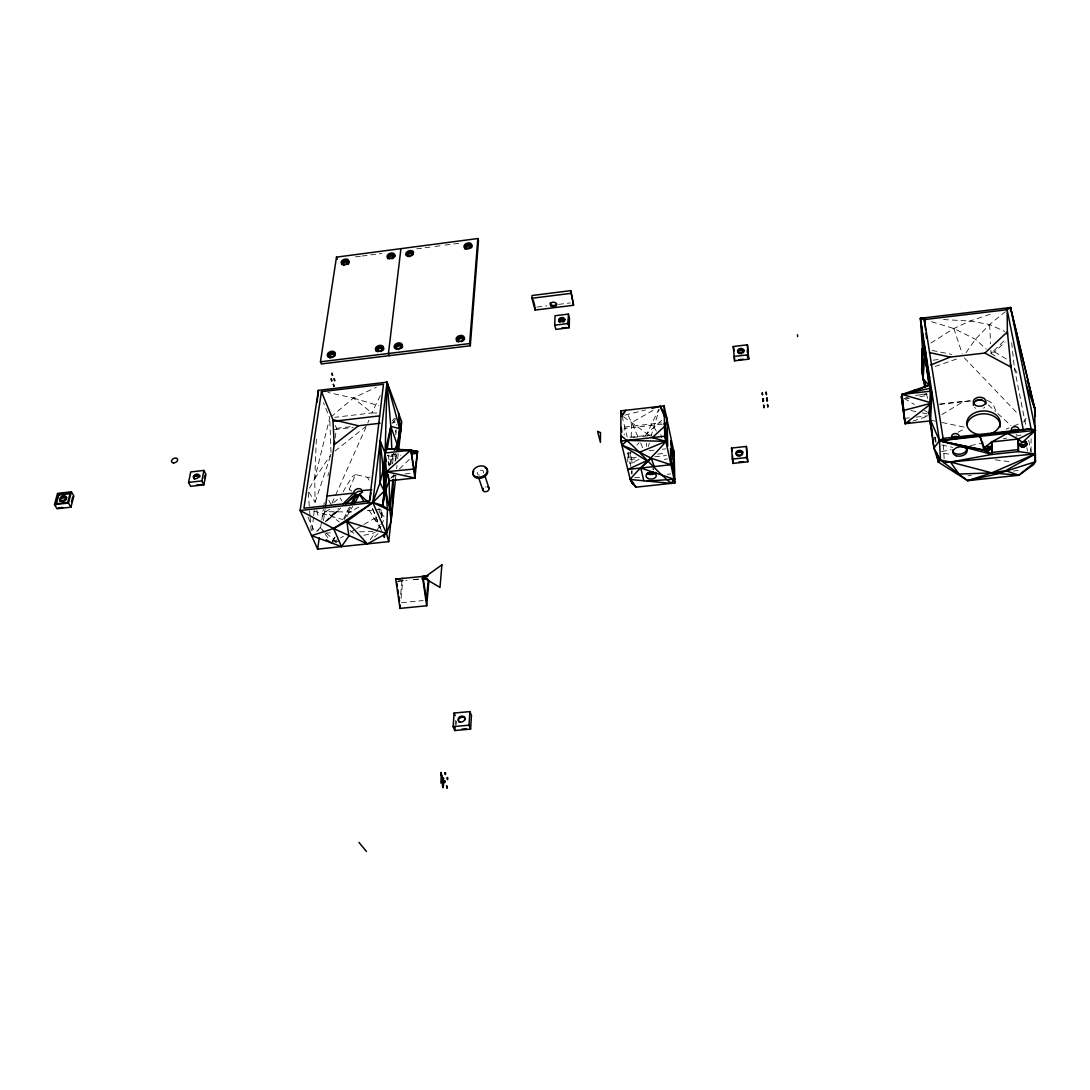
<?xml version="1.0" encoding="UTF-8"?>
<svg xmlns="http://www.w3.org/2000/svg" width="1090" height="1090" viewBox="0 0 1090 1090"><rect width="100%" height="100%" fill="white"/><g stroke="black" fill="none" stroke-linecap="round" stroke-linejoin="round"><path stroke-width="0.75" stroke-dasharray="5 3.75" d="M1031.072 451.805L1031.085 438.657M381.609 517.573L381.813 509.057M393.286 478.115L393.381 474.777L393.054 478.142M631.178 437.199L631.641 422.538L627.677 414.418M308.961 492.19L315.092 502.286L314.738 478.728L316.413 437.948M646.424 446.369L646.561 443.18M380.928 514.712L381.173 509.82M381.854 517.777L382.318 509.466M455.13 725.422L455.62 718.637M456.219 724.55L456.465 721.171M400.643 594.418L402.006 580.875L406.952 580.37M401.025 598.437L402.85 580.153M312.081 530.639L313.498 517.3M313.675 515.625L314.206 510.624M395.534 478.864L395.888 475.499L390.874 475.812M396.624 468.782L396.992 465.43M397.714 458.727L398.259 453.685M390.942 464.313L392.046 454.367L398.422 453.644M392.632 463.005L393.735 453.086M395.738 434.896L396.283 429.937M390.166 464.367L391.065 456.288L400.657 455.198M395.057 461.302L396.106 452.881M323.553 520.53L325.147 509.112M335.107 438.166L336.483 428.316L335.325 425.495M321.55 521.551L320.61 528.2L316.727 531.389M321.782 519.889L323.294 509.221M323.526 507.599L324.207 502.749M327.967 476.112L328.444 472.747M395.765 460.457L396.828 454.08M309.56 488.075L314.738 478.728L329.725 417.933L323.43 402.619M648.468 446.328L649.286 443.126M650.907 436.736L659.218 409.486M315.092 502.286L331.06 454.203L329.793 419.582M1026.058 418.124L1024.941 421.231L1020.69 423.056M367.752 423.002L368.924 420.113M349.168 489.628L355.517 474.531L367.439 477.325L370.791 477.107M332 503.253L365.899 427.43M644.994 435.905L646.956 433.629L658.742 409.377M331.701 543.024L335.42 535.49M343.595 518.922L349.549 506.877M380.287 395.561L371.854 412.906L334.78 417.334M332.491 541.553L334.848 537.125M344.276 519.426L351.348 506.155M322.259 516.565L327.15 509.371M332.545 541.553L335.08 537.125M346.906 516.483L352.819 506.169M343.05 491.863L352.165 476.752L355.517 474.531M660.84 434.529L661.644 437.785M314.738 478.728L331.06 454.203M322.381 515.693L325.065 511.66L353.8 512.068M381.745 531.048L380.26 527.778L381.405 526.075M370.246 539.754L375.055 532.874M376.009 531.498L379.851 526.007M380.819 524.631L385.628 517.75M966.026 352.669L975.414 339.29L989.611 324.507L1005.293 311.767M390.806 478.428L392.523 476.003M396.106 418.138L393.327 421.721L396.842 424.977M317.272 530.953L320.242 527.301L324.057 532.547M392.291 420.74L394.417 418.328M636.955 445.02L639.026 442.744M623.439 416.762L646.956 433.629L662.557 419.446M325.46 521.442L338.472 508.444M995.17 356.021L991.055 353.46L1004.994 339.93M399.431 468.959L410.317 458.468M374.497 537.07L379.238 532.533M337.028 511.333L326.237 521.592L340.911 508.253M991.328 352.302L994.543 351.934L1005.144 341.947M325.624 521.538L340.72 508.035M333.717 502.667L339.726 497.353L341.96 501.1M330.978 416.884L353.419 398.041L376.35 387.209M392.673 422.988L395.084 420.972M334.998 451.056L366.594 425.877M930.874 343.037L953.845 328.512L969.95 321.019L993.358 313.239M329.657 509.275L325.896 511.564L339.276 521.987M941.91 414.527L962.92 401.829L971.299 400.303M333.159 542.18L339.031 538.801M340.489 537.956L343.418 536.28M350.748 532.056L355.149 529.522M356.607 528.677L362.466 525.298M363.937 524.467L374.197 518.554L377.263 518.595M653.073 410.385L631.641 422.538L639.421 440.142M358.828 507.014L348.773 512.586L346.497 508.73M957.987 432.253L965.44 428.425M639.04 459.34L632.064 462.76L630.701 451.859M391.487 477.393L395.888 475.499M1013.632 426.067L1019.286 423.656M1006.043 429.147L1009.136 427.907M935.275 366.458L958.56 358.31M912.957 421.094L928.639 415.889M624.87 415.113L645.566 409.976M334.916 542.261L339.739 541.103M363.883 535.326L375.151 532.629M941.706 451.601L951.093 449.639M970.522 445.592L983.711 442.84M1003.44 438.725L1006.642 438.057M1016.234 436.055L1021.03 435.06M657.665 454.176L665.976 452.936M631.464 457.895L636.315 457.241M355.449 256.899L360.395 256.245M362.044 256.041L381.854 253.439M416.693 248.861L423.37 247.975M425.032 247.757L433.384 246.667M435.06 246.449L443.412 245.345M445.074 245.127L461.779 242.934M536.866 307.094L546.894 305.84M558.598 304.382L570.302 302.925M939.757 404.145L964.677 401.038M336.483 428.316L351.661 426.558M933.081 360.177L938.095 359.591M334.535 429.596L353.092 427.444M391.814 422.961L395.125 422.566M624.597 427.021L661.412 422.852M921.05 394.498L927.617 393.762M392.318 454.598L400.398 453.685M662.216 424.173L624.202 428.479L624.216 434.951M915.573 395.397L927.236 394.076M905.013 398.204L908.311 397.836M919.837 396.528L928.067 395.602M405.03 473.987L411.475 473.264M906.158 418.219L909.482 417.852M916.131 417.116L927.781 415.808M627.758 461.887L627.731 453.099L631.015 452.731M649.136 450.729L655.717 449.993M662.311 449.257L665.595 448.889M629.925 459.558L638.209 458.645M654.763 456.819L666.358 455.538M629.407 463.182L636.029 462.446M664.164 459.353L667.475 458.985M634.639 477.842L639.558 477.311M667.448 474.273L670.731 473.918M939.73 404.322L970.89 400.97M967.975 475.799L971.326 475.444M1013.237 471.03L1020.581 470.253M629.966 437.199L651.343 434.978M632.84 437.431L641.07 436.572M642.719 436.409L650.962 435.55M367.207 510.692L373.911 510.011M375.587 509.834L380.628 509.316M398.245 581.174L404.921 580.493M413.274 579.635L418.274 579.131M413.546 579.703L420.154 579.035M401.461 602.716L423.111 600.549M396.583 581.338L402.006 580.875M325.488 533.024L333.99 532.738M359.482 531.852L373.093 531.375M376.881 413.028L371.854 412.906L353.419 398.041L327.94 392.468M943.545 319.574L969.95 321.019L989.611 324.507L1004.748 331.496M943.681 453.413L950.33 454.244M995.279 459.857L1011.929 461.942M387.154 455.566L391.065 456.288M932.086 350.449L951.747 354.386M911.036 410.548L915.818 411.543M922.208 412.865L928.585 414.186M932.1 420.454L935.411 421.149M942.046 422.511L965.263 427.321M479.423 475.117L478.673 474.968A3.256 2.357 -18.4 0 1 478.047 474.654M941.855 445.033L952.701 447.35M906.199 397.877L909.428 398.627M353.419 398.041L378.83 405.698M313.647 511.046L342.778 519.589M931.569 321.714L953.845 328.512L975.414 339.29L986.246 349.1M987.268 400.357L992.704 403.45L995.933 410.971M349.345 489.614L351.852 491.059M904.25 398.463L914.387 404.499M924.538 410.535L927.426 412.252M994.543 351.934L1009.708 360.994M349.972 530.34L353.978 533.46M646.956 433.629L649.599 435.7M336.578 542.275L320.61 528.2L319.929 524.958M988.289 404.962L995.388 411.407M997.772 413.573L1011.002 425.591M380.356 513.199L385.247 517.627M964.377 357.901L1017.951 413.928M374.197 518.554L378.312 522.887M325.011 533.855L327.886 537.779M653.755 426.817L656.344 431.081M369.033 510.025L380.069 528.269M367.439 477.325L369.074 480.091M328.758 500.446L331.305 504.793M1011.697 342.723L1014.34 367.984L1017.447 373.734M307.939 517.082L314.628 531.893M640.675 443.044L643.045 448.767M388.081 462.446L389.294 465.389M372.548 508.54L380.519 528.051M372.657 508.907L380.26 527.778M388.217 461.424L389.389 464.463M395.152 430.237L395.956 432.389M953.845 328.512L962.17 353.555M926.391 393.599L927.631 398.504M627.731 453.099L631.314 467.951M622.077 415.808L627.172 437.104M388.067 454.939L390.261 464.749M316.822 510.379L318.539 518.472M1014.34 367.984L1025.867 425.918M1028.715 440.224L1030.976 451.614M1026.862 447.854L1027.502 451.151M934.634 437.063L935.397 442.05M935.016 437.703L935.479 440.959M935.452 437.199L936.051 442.199M308.211 492.407L309.492 509.044M309.628 510.706L310.01 515.693M310.132 517.355L311.168 530.667M392.046 454.367L392.659 463.795M379.034 507.94L379.334 512.899M989.611 324.507L990.578 343.8M990.892 350.231L991.055 353.46M943.422 444.979L944.185 459.776M632.105 470.676L632.118 473.85M631.328 470.88L631.342 473.809M388.394 464.19A2.929 0.722 83.5 0 1 389.144 466.152M984.72 407.279A6.377 4.551 -2.5 0 1 983.534 408.151M975.754 408.287A6.377 4.551 -2.5 0 1 974.583 407.469M1016.956 434.529A3.733 2.684 -1.1 0 1 1016.057 434.801M652.392 468.932A3.597 2.384 -0.8 0 1 653.891 469.654M653.21 468.673A3.597 2.384 -0.8 0 1 653.891 469.095M630.088 453.168A8.039 0.94 83.7 0 1 629.788 459.558A8.039 0.94 83.7 0 1 628.099 452.064M483.429 472.965A3.256 2.357 -18.4 0 0 483.238 471.153L482.775 470.717A3.256 2.357 -18.4 0 0 478.605 470.962A3.256 2.357 -18.4 0 0 477.584 474.205M485.282 486.998A3.229 2.357 -18.4 0 1 486.099 486.821"/><path stroke-width="1.5" d="M620.878 441.123L620.891 410.848L664.11 405.889L674.124 452.813L674.887 482.979L636.151 487.162L632.173 483.347L630.224 479.505L620.878 441.123L664.75 436.218L674.887 482.979M386.173 461.22L384.961 453.031L380.151 440.592L380.042 482.638L372.834 502.558L346.879 521.388L333.608 528.527L311.549 535.653L341.497 546.608L348.855 536.089L346.879 521.388L386.487 533.487L388.721 541.635L317.653 549.128L300.132 510.488L318.389 390.383L387.045 382.154L401.719 421.803L398.627 450.334M922.917 355.19L920.423 318.307L1010.525 307.53L1034.682 408.205L1035.391 461.724L1033.579 464.64L1018.823 475.267L967.634 480.649L938.49 462.187L933.953 448.099L930.043 421.83L929.239 413.287L930.424 391.201L923.475 347.805M767.85 407.047L767.551 404.54L767.823 406.611M386.895 387.223L384.116 491.127L382.794 505.392L387.481 509.411L389.92 510.093L392.359 508.117L393.231 479.777M763.954 407.592L763.64 404.99L763.94 407.606M573.572 305.268L570.751 290.635L532.056 295.499L531.934 298.265L535.067 310.064L573.572 305.268L570.751 290.635M569.212 327.749L568.122 323.512L568.381 314.084L555.042 315.732L554.715 325.161L555.832 329.384L569.212 327.749L569.457 318.321L568.381 314.084M568.449 324.002L568.585 319.084M396.992 449.271L399.676 428.643L398.654 413.519L400.807 430.209L397.632 449.312M441 773.069L441.409 775.263L441.246 772.415L440.959 783.165M318.171 395.479L318.389 390.383L317.176 402.087M388.122 474.327L389.089 480.867L385.656 490.35L387.481 509.411L386.487 533.487L367.357 543.883L333.608 528.527L300.132 510.488L372.834 502.558L382.794 505.392L385.656 490.35L386.446 471.711L384.961 453.031L390.82 426.394L387.045 382.154L372.834 502.558L386.487 533.487L391.133 521.183L392.359 508.117M535.067 310.064L535.19 307.312M930.083 420.917L905.122 423.697L901.348 396.733L902.057 394.417L930.424 391.201L931.923 392.332L930.601 420.236L933.953 448.099L940.493 460.103L967.634 480.649L997.282 473.932L1035.391 461.724L1034.955 428.275M470.594 729.128L471.466 715.544L469.899 711.606L454.121 713.024L453.14 726.608L454.762 730.518L470.594 729.128L469.013 725.204L469.899 711.606M926.159 386.214L923.067 378.857L924.524 357.438L921.65 369.619L924.729 387.073M443.262 787.498C441.791 789.773 442.567 774.063 443.834 778.696M454.762 730.518L455.007 727.125M443.385 785.945L443.603 782.838M470.321 345.762L469.627 343.568L477.829 238.533L336.483 257.131L320.46 361.798L321.318 363.951L470.321 345.762L478.469 240.74L477.829 238.533M427.689 575.97L395.656 579.076L400.016 608.411L426.694 605.768L428.901 580.793M983.439 450.238L984.788 450.443L984.938 448.671L983.875 448.058L984.216 450.02L992.077 454.421L1018.442 451.601L1035.418 453.931L1005.62 470.648L991.832 472.869L958.941 474.068L950.48 462.037L940.493 460.103L938.49 462.187L936.46 452.5M428.247 579.88L426.449 600.222L423.274 578.627L427.117 578.299M392.891 479.818L389.92 510.093L391.133 521.183M930.356 418.696L930.043 421.83L932.413 433.125M414.704 472.91L410.862 450.102L386.446 471.711L389.089 480.867L414.936 478.006L414.704 472.91L417.565 451.478L410.862 450.102L387.304 448.767L384.961 453.031L383.23 469.531L380.042 482.638L384.116 491.127L372.834 502.558L333.608 528.527L341.497 546.608M380.151 440.592L383.23 469.531L384.116 491.127L386.446 471.711L414.936 478.006L417.565 451.478L414.2 451.178M400.016 608.411L400.357 605.086M382.794 505.392L386.446 471.711L413.628 469.082M388.721 541.635L395.534 478.864M384.906 532.819L384.389 537.52L383.326 534.931M397.359 449.312L399.676 428.643L387.045 382.154M931.923 392.332L929.239 413.287L930.601 420.236L939.457 440.782L984.216 450.02L984.406 448.371L984.788 450.443M369.496 501.032L383.476 384.266L321.455 391.678L303.933 508.199L369.496 501.032L371.104 492.871M400.929 248.656L388.449 353.487L389.225 355.653M396.515 449.516L397.142 444.461L390.82 426.394L399.676 428.643L400.807 430.209M325.61 505.842L334.644 441.436M317.653 549.128L319.247 537.861M766.924 400.997L766.611 398.395L766.897 400.643M397.387 449.666L387.304 448.767L390.82 426.394L391.828 449.434M371.772 489.751L361.921 490.582A4.237 3.011 -22.1 0 1 359.564 494.369L356.43 495.037L352.928 503.199M984.216 450.02L984.147 447.718L991.791 441.913L1007.215 433.398L1035.5 430.332L1010.525 307.53L1005.852 309.083M990.333 446.805L990.442 446.205C991.736 454.23 978.289 450.81 990.333 446.805L990.687 448.767M1019.75 445.033C1020.09 441.736 1027.175 441.055 1026.753 444.883C1023.224 450.102 1016.411 444.693 1018.36 439.025L1007.215 433.398L939.457 440.782L933.953 448.099M1020.226 446.137L1019.859 444.189C1021.861 446.001 1026.834 444.843 1026.358 441.723L1026.875 444.27M204.334 478.265L204.947 475.226M203.857 484.859L205.942 474.395L203.966 470.43L190.723 471.943L188.543 482.393L190.573 486.344L203.857 484.859L201.854 480.894L203.966 470.43M929.239 413.287L930.383 408.886M71.477 501.727L72.758 496.849M70.932 507.177L73.861 495.964L71.409 491.808L57.511 493.375L54.5 504.602L57.007 508.744L70.932 507.177L68.466 503.035L71.409 491.808M67.73 502.463L70.305 492.694L58.22 494.056L55.604 503.812L67.73 502.463L68.261 503.348M59.827 501.455L60.699 498.212L66.722 497.531M56.135 504.711L58.751 494.955L58.22 494.056M930.56 404.063L905.122 423.697L901.716 398.586L902.057 394.417L928.98 385.247L920.423 318.307L925.383 318.58M351.034 503.853L355.49 494.819A4.237 3.011 -22.1 0 1 354.89 490.255A4.237 3.011 -22.1 0 1 361.035 489.26L361.921 490.582M394.239 450.129L397.142 444.461M354.509 503.212L359.564 494.369L368.134 502.122M357.479 495.024L356.062 497.299L355.49 494.819L356.43 495.037M622.077 415.808L625.851 410.29L620.878 416.162L622.077 415.808L620.891 410.848M630.183 479.341C641.451 465.621 654.913 455.293 665.854 441.355L664.532 426.449L652.256 437.608L665.854 441.355L639.612 452.241L621.859 445.17L620.878 435.591C639.176 449.897 653.319 468.605 671.345 483.361L674.778 478.728L671.345 483.361L630.224 479.505L636.151 487.162M358.542 494.792L356.062 497.299L359.564 494.369L363.869 501.482M343.2 503.716L353.841 493.089L326.986 496.045M984.897 353.051L1007.392 331.81L1010.921 367.085L984.897 353.051L950.153 357.084L930.724 364.973M940.493 460.103L939.457 440.782L943.095 438.398L1031.099 428.806L1035.5 430.332L1022.379 442.499L1018.36 439.025L991.791 441.913L992.077 454.421L950.48 462.037L991.832 472.869L1018.823 475.267L1035.391 461.724L1034.941 453.29M345.775 503.784L355.49 494.819L345.653 503.621M643.808 480.772L640.811 468.032L651.289 458.291L670.922 464.735L670.541 448.344L673.756 463.305L674.015 473.564L670.786 458.631M985.128 446.914L984.147 447.718L980.019 436.354L983.711 448.917M380.015 423.261L358.406 425.781L334.18 444.72L332.941 419.677L321.455 391.678M1034.792 416.557L1034.682 408.205L1010.525 307.53L1007.119 309.71L924.402 319.588L920.423 318.307L939.457 440.782L992.077 454.421L991.478 441.518M1035.5 430.332L1018.36 439.025L1018.442 451.601L1017.992 438.643M908.583 393.231L915.804 389.73M627.772 468.428L627.772 469.449L646.806 460.689L621.859 445.17L627.513 440.387L665.854 441.355M915.164 390.983L928.98 385.247L923.067 378.857L921.65 369.619L922.249 348.487L924.892 347.015L930.846 394.58M985.428 446.723L988.971 446.341L990.783 448.154M906.689 423.165L909.823 422.13M967.634 480.649L991.832 472.869L1035.418 453.931L943.885 462.664M903.733 410.426L930.329 403.436M652.079 408.355L660.213 406.338L666.331 416.298L667.257 422.743M981.708 399.471L975.686 400.466M905.122 423.697L902.057 394.417L929.743 388.381M531.934 298.265L570.669 293.401M561.146 319.343L564.47 318.934M558.652 320.31L565.274 319.493M554.715 325.161L568.122 323.512M561.718 328.09L566.691 327.491M320.46 361.798L469.627 343.568M733.284 346.511L747.413 344.822L748.762 359.155L734.578 360.831L733.284 346.511L734.006 350.844M738.039 351.062L744.17 350.34M733.856 356.498L748.067 354.822L747.413 344.822M738.557 359.755L743.176 359.209M333.595 421.258L379.511 415.889M384.961 453.031L410.862 450.102L414.936 478.006M193.448 476.534L200.015 475.785M414.377 451.846L417.565 451.478M663.865 423.996L667.162 423.615L667.68 446.287L664.764 422.484L667.162 423.615M411.856 453.931L416.653 453.399L411.72 452.405M58.751 494.955L70.823 493.593M188.543 482.393L201.854 480.894M196.527 485.064L201.473 484.505M54.5 504.602L68.466 503.035M58.097 507.954L62.634 507.45M929.647 377.658L922.249 348.487L923.067 378.857M731.54 448.072L746.391 446.437L747.795 461.792L732.889 463.413L731.54 448.072L732.044 450.947M736.54 452.691L742.985 451.982M670.486 463.659L673.756 463.305M627.772 469.449L670.922 464.735M732.126 459.135L747.059 457.5L747.795 461.792M738.693 462.119L743.544 461.588M648.387 472.965L653.414 472.42M648.4 473.918L653.441 473.373M991.723 452.473L1018.06 449.639M421.803 578.858L426.749 578.354M459.748 717.533L464.299 717.125M453.14 726.608L469.013 725.204M461.983 729.074L466.561 728.665M395.656 579.076L403.014 578.49M427.948 575.915L422.389 576.351L426.694 605.768M647.174 481.085L674.07 479.205L640.811 468.032M387.304 448.767L398.518 449.625M401.719 449.87L414.541 450.851M402.442 450.116L409.159 450.729M443.644 780.249L441.573 775.113L443.194 786.408M985.292 450.633L939.457 440.782L1031.099 428.806L1007.119 309.71L1007.433 334.971M929.47 352.588L950.153 357.084M332.941 419.677L358.406 425.781M902.057 394.417L930.329 402.578M1005.62 470.648L1018.823 475.267M632.173 483.347L633.699 483.946L630.293 479.491M372.834 502.558L387.481 509.411M639.612 452.241L651.289 458.291L654.204 466.561M985.401 450.769L992.077 454.421M326.223 539.809L331.701 543.024M362.507 492.271L362.098 491.863A4.237 3.011 -22.1 0 0 357.261 491.89A4.237 3.011 -22.1 0 0 354.918 495.678M346.879 521.388L367.357 543.883M358.964 842.42L366.458 851.467M672.83 454.067L674.206 456.397L673.552 450.143M922.658 378.898L925.955 386.242M660.213 406.338L664.314 416.121L666.331 416.298L666.862 422.866M454.121 713.024L455.198 715.639M336.483 257.131L337.287 259.284M1026.48 385.942L1034.682 408.205L1032.693 402.469M1027.148 380.301L1031.249 394.635M478.823 478.156L482.856 490.2M485.023 476.235L489.015 488.279M533.228 299.927L534.795 305.827M567.263 323.049L567.495 323.962M385.656 490.35L389.92 510.093L389.089 480.867M901.348 396.733L901.716 398.586M1026.358 442.921L1026.753 444.883M1026.003 443.521L1026.399 445.483M1010.307 364.046L1023.278 429.719M1025.554 441.259L1026.208 444.556M1025.445 444.066L1025.826 446.014M1024.709 444.516L1025.091 446.464M1023.851 444.829L1024.232 446.791M1022.938 445.006L1023.319 446.968M1022.011 445.033L1022.393 446.982M1021.153 444.897L1021.534 446.845M1020.417 444.597L1020.799 446.559M989.993 447.404L990.347 449.366M989.434 447.949L989.788 449.897M988.712 448.385L989.066 450.347M987.867 448.712L988.221 450.674M986.954 448.889L987.308 450.851M986.041 448.903L986.396 450.865M985.183 448.767L985.537 450.729M746.05 456.942L746.214 457.868M747.25 355.258L747.617 357.534M748.067 354.822L748.762 359.155M924.593 322.817L924.402 319.588L943.095 438.398M937.509 455.784L938.49 462.187L937.673 455.525M1031.726 397.836L1032.203 401.038M396.828 583L397.319 586.311M397.823 589.622L398.313 592.933M398.804 596.257L399.54 601.23M937.564 455.647L938.49 462.187M621.259 427.403L621.859 432.144M924.402 319.588L925.574 329.725M925.969 333.104L926.554 338.186M902.248 396.896L904.482 418.41M762.346 393.776C762.046 389.825 762.687 397.237 762.482 394.103M763.409 399.962C763.654 403.491 763.027 396.161 763.259 399.676M797.471 334.753L797.635 336.578M747.236 349.972L747.427 352.874M746.391 446.437L747.059 457.5M734.388 357.506L734.578 360.831M732.466 455.525L732.889 463.413M664.11 405.889L664.75 436.218M1010.525 307.53L1010.566 310.868M443.18 778.791L443.262 787.089M966.844 449.012A7.208 4.66 -8.9 0 1 959.513 454.217A7.208 4.66 -8.9 0 1 952.551 450.047M973.343 405.303A6.377 4.551 -2.5 0 1 978.875 400.112A6.377 4.551 -2.5 0 1 986 403.899M952.265 437.771A3.679 2.671 -2.8 0 1 958.641 437.621M952.142 437.621A3.692 2.671 -2.8 0 1 955.317 433.534A3.692 2.671 -2.8 0 1 958.532 437.458M1012.419 431.299A3.733 2.684 -1.2 0 1 1012.392 427.512A3.733 2.684 -1.2 0 1 1017.665 427.43A3.733 2.684 -1.2 0 1 1017.706 431.231M1011.833 430.931A3.733 2.684 -1.1 0 1 1018.292 430.836M966.939 424.541A16.704 12.004 -2.1 0 1 985.619 413.873A16.704 12.004 -2.1 0 1 1000.061 426.994M991.192 433.479A16.732 12.017 -2.2 0 0 994.693 413.9A16.732 12.017 -2.2 0 0 967.961 418.655L966.83 421.694A16.732 12.017 -2.2 0 0 979.787 434.774M653.973 472.556A3.597 2.384 -0.8 0 1 648.278 472.679M653.319 472.461A3.597 2.384 -0.8 0 1 648.959 472.556M655.894 472.283A5.109 3.393 -0.8 0 1 647.188 473.387M458.263 341.892A2.957 1.989 -17.5 0 1 460.634 338.554A2.957 1.989 -17.5 0 1 463.577 340.748M466.057 249.024A2.807 1.812 -16.6 0 1 468.305 245.972A2.807 1.812 -16.6 0 1 471.112 247.921M407.919 256.627A2.793 1.785 -17.9 0 1 409.527 253.793A2.793 1.785 -17.9 0 1 413.042 254.556M401.733 347.601A2.943 1.962 -19.1 0 1 401.583 348.146M396.31 349.291A2.943 1.962 -19.1 0 1 398.027 346.184A2.943 1.962 -19.1 0 1 401.706 347.083M458.999 341.715A2.957 1.989 -17.5 0 1 458.181 339.017A2.957 1.989 -17.5 0 1 462.174 337.777A2.957 1.989 -17.5 0 1 462.991 340.475M462.501 340.966A2.957 1.989 -17.5 0 1 461.165 341.661M469.504 248.425A2.807 1.812 -16.6 0 1 465.525 247.498A2.807 1.812 -16.6 0 1 469.354 245.087A2.807 1.812 -16.6 0 1 470.103 248.043M410.603 256.314A2.793 1.785 -17.9 0 1 407.428 254.787A2.793 1.785 -17.9 0 1 411.448 252.744A2.793 1.785 -17.9 0 1 411.87 255.659M399.839 348.773A2.943 1.962 -19.1 0 1 395.765 347.696A2.943 1.962 -19.1 0 1 399.812 345.108A2.943 1.962 -19.1 0 1 400.466 348.378M456.982 341.62A4.142 2.793 -17.5 0 1 459.776 337.083A4.142 2.793 -17.5 0 1 464.613 339.249M394.703 348.459A4.115 2.752 -19.1 0 1 398.817 344.29A4.115 2.752 -19.1 0 1 402.414 347.342M406.366 255.755A3.924 2.507 -17.9 0 1 408.927 252.362A3.924 2.507 -17.9 0 1 413.546 252.853M464.504 248.139A3.938 2.534 -16.6 0 1 468.482 244.351A3.938 2.534 -16.6 0 1 471.916 247.171M465.403 249.188A3.938 2.534 -16.6 0 1 464.831 248.724M459.312 722.248A3.543 2.848 -23.7 0 1 460.757 717.329A3.543 2.848 -23.7 0 1 465.321 719.632M559.701 322.231A2.957 2.003 -14.8 0 1 559.988 319.193A2.957 2.003 -14.8 0 1 564.211 319.057A2.957 2.003 -14.8 0 1 563.203 322.122M736.2 454.053A3.256 2.398 -9.8 0 1 740.546 451.342A3.256 2.398 -9.8 0 1 741.827 455.143M740.41 455.933A3.256 2.398 -9.8 0 1 737.235 455.647M736.704 455.211A3.256 2.398 -9.8 0 1 736.35 454.666M737.862 352.506A3.107 2.166 -9.9 0 1 741.473 349.399A3.107 2.166 -9.9 0 1 743.08 352.86M741.731 353.596A3.107 2.166 -9.9 0 1 740.928 353.76M739.374 353.651A3.107 2.166 -9.9 0 1 738.72 353.378M194.333 479.096A3.079 2.085 -25.4 0 1 196.023 475.281A3.079 2.085 -25.4 0 1 199.593 476.93M377.59 351.743A2.943 1.962 -19.5 0 1 380.056 348.405A2.943 1.962 -19.5 0 1 382.835 350.612M329.848 358.038A2.929 1.935 -20.7 0 1 331.265 354.577A2.929 1.935 -20.7 0 1 334.862 355.994M388.912 258.698A2.793 1.785 -18.4 0 1 390.765 256.286A2.793 1.785 -18.4 0 1 394.035 256.627M348.241 263.984A2.793 1.758 -19.3 0 1 347.901 264.475M343.623 265.415A2.793 1.758 -19.3 0 1 344.304 262.567A2.793 1.758 -19.3 0 1 348.173 262.595M378.244 351.58A2.943 1.962 -19.5 0 1 378.053 348.405A2.943 1.962 -19.5 0 1 382.467 348.282A2.943 1.962 -19.5 0 1 380.369 351.525M332.178 357.452A2.929 1.935 -20.7 0 1 328.921 356.076A2.929 1.935 -20.7 0 1 332.286 353.473A2.929 1.935 -20.7 0 1 334.385 355.749M334.031 356.28A2.929 1.935 -20.7 0 1 332.886 357.166M389.757 258.875A2.793 1.785 -18.4 0 1 389.089 256.45A2.793 1.785 -18.4 0 1 392.863 255.292A2.793 1.785 -18.4 0 1 393.544 257.717M393.068 258.153A2.793 1.785 -18.4 0 1 391.787 258.793M345.149 264.925A2.793 1.758 -19.3 0 1 343.009 262.745A2.793 1.758 -19.3 0 1 347.356 261.396A2.793 1.758 -19.3 0 1 346.525 264.502M387.877 258.793A3.91 2.493 -18.4 0 1 390.656 254.651A3.91 2.493 -18.4 0 1 395.098 256.559M341.824 264.543A3.897 2.466 -19.3 0 1 345.775 260.456A3.897 2.466 -19.3 0 1 348.759 263.576M327.831 356.771A4.101 2.711 -20.7 0 1 330.638 353.078A4.101 2.711 -20.7 0 1 335.366 353.691M376.2 351.402A4.115 2.739 -19.5 0 1 379.334 346.92A4.115 2.739 -19.5 0 1 383.83 349.236M556.622 303.756A3.202 2.344 2.1 0 1 552.78 305.445A3.202 2.344 2.1 0 1 550.395 302.584M485.173 467.719A7.535 5.45 -18.4 0 1 486.399 475.022A7.535 5.45 -18.4 0 1 476.671 478.047A7.535 5.45 -18.4 0 1 473.782 471.275M483.292 488.334A3.229 2.357 -18.4 0 0 484.232 491.522L484.968 491.685A3.229 2.357 -18.4 0 0 488.334 490.459A3.229 2.357 -18.4 0 0 488.742 487.734L488.266 487.284A3.229 2.357 -18.4 0 0 487.652 486.971M447.173 777.906C447.486 782.961 448.303 775.63 447.173 777.906M600.508 432.621L600.413 442.39L597.593 431.368L600.508 432.621M767.374 400.589L767.074 398.068L767.374 400.589M333.39 384.402L333.908 386.214L333.39 384.402M334.18 378.816L334.685 380.642L334.18 378.816M444.407 780.808C444.516 785.876 445.715 779.296 444.407 780.808M445.02 772.728C445.088 777.783 446.341 771.311 445.02 772.728M672.435 451.859L672.135 453.113L670.772 440.605L672.435 451.859M446.628 785.713L447.064 788.016L446.628 785.713M441.886 564.865L440.019 587.428L423.778 577.836L441.886 564.865M331.251 378.884L331.714 380.846L331.251 378.884M332.055 373.366L332.518 375.328L332.055 373.366M763 401.447L762.7 398.845L762.973 401.461M766.461 394.594L766.147 391.991L766.433 394.594M173.719 462.896A3.27 2.18 -25.5 0 0 177.588 459.217A3.27 2.18 -25.5 0 0 172.438 459.34A3.27 2.18 -25.5 0 0 173.719 462.896M956.257 455.797A7.208 4.66 -8.9 0 0 967.171 450.96A7.208 4.66 -8.9 0 0 956.625 447.636A7.208 4.66 -8.9 0 0 956.257 455.797M975.686 405.439A6.39 4.551 -2.5 0 0 985.919 402.224A6.39 4.551 -2.5 0 0 977.158 397.605A6.39 4.551 -2.5 0 0 975.686 405.439M648.223 478.551A5.123 3.393 -0.8 0 0 656.248 476.003A5.123 3.393 -0.8 0 0 648.986 472.692A5.123 3.393 -0.8 0 0 648.223 478.551M458.863 341.279A4.142 2.793 -17.5 0 0 464.095 337.123A4.142 2.793 -17.5 0 0 457.459 336.66A4.142 2.793 -17.5 0 0 458.863 341.279M396.896 348.705A4.115 2.752 -19.1 0 0 402.033 344.481A4.115 2.752 -19.1 0 0 395.438 344.168A4.115 2.752 -19.1 0 0 396.896 348.705M408.382 255.864A3.924 2.507 -17.9 0 0 413.396 252.049A3.924 2.507 -17.9 0 0 407.169 251.708A3.924 2.507 -17.9 0 0 408.382 255.864M465.743 248.111A3.938 2.534 -16.6 0 0 471.684 245.073A3.938 2.534 -16.6 0 0 466.111 243.56A3.938 2.534 -16.6 0 0 465.743 248.111M460.457 722.03A3.556 2.848 -23.6 0 0 464.912 718.024A3.556 2.848 -23.6 0 0 459.258 717.22A3.556 2.848 -23.6 0 0 460.457 722.03M560.056 321.564A2.957 2.003 -14.8 0 0 564.47 319.247A2.957 2.003 -14.8 0 0 560.165 318.021A2.957 2.003 -14.8 0 0 560.056 321.564M737.78 455.034A3.27 2.398 -9.8 0 0 742.508 452.418A3.27 2.398 -9.8 0 0 737.535 450.879A3.27 2.398 -9.8 0 0 737.78 455.034M739.224 352.71A3.107 2.166 -9.9 0 0 743.734 350.285A3.107 2.166 -9.9 0 0 738.993 348.95A3.107 2.166 -9.9 0 0 739.224 352.71M195.069 478.687A3.079 2.085 -25.4 0 0 199.17 475.499A3.079 2.085 -25.4 0 0 194.551 475.036A3.079 2.085 -25.4 0 0 195.069 478.687M389.552 258.33A3.924 2.493 -18.3 0 0 394.58 254.515A3.924 2.493 -18.3 0 0 388.394 254.174A3.924 2.493 -18.3 0 0 389.552 258.33M343.159 264.311A3.91 2.466 -19.3 0 0 348.691 260.837A3.91 2.466 -19.3 0 0 342.9 259.938A3.91 2.466 -19.3 0 0 343.159 264.311M329.779 357.098A4.101 2.711 -20.7 0 0 335.121 352.969A4.101 2.711 -20.7 0 0 328.717 352.492A4.101 2.711 -20.7 0 0 329.779 357.098M377.876 351.144A4.115 2.739 -19.5 0 0 383.326 347.111A4.115 2.739 -19.5 0 0 376.922 346.47A4.115 2.739 -19.5 0 0 377.876 351.144M62.321 500.637A3.311 2.166 -28 0 0 65.918 496.672A3.311 2.166 -28 0 0 60.672 497.272A3.311 2.166 -28 0 0 62.321 500.637M62.866 501.523A3.311 2.166 -28.1 0 0 66.449 497.571A3.311 2.166 -28.1 0 0 61.204 498.157A3.311 2.166 -28.1 0 0 62.866 501.523M551.268 306.195A3.202 2.344 2.1 0 0 556.581 305.118A3.202 2.344 2.1 0 0 552.535 302.257A3.202 2.344 2.1 0 0 551.268 306.195M476.875 477.052A7.535 5.45 -18.4 0 0 487.353 469.981A7.535 5.45 -18.4 0 0 475.84 467.583A7.535 5.45 -18.4 0 0 476.875 477.052"/></g></svg>
